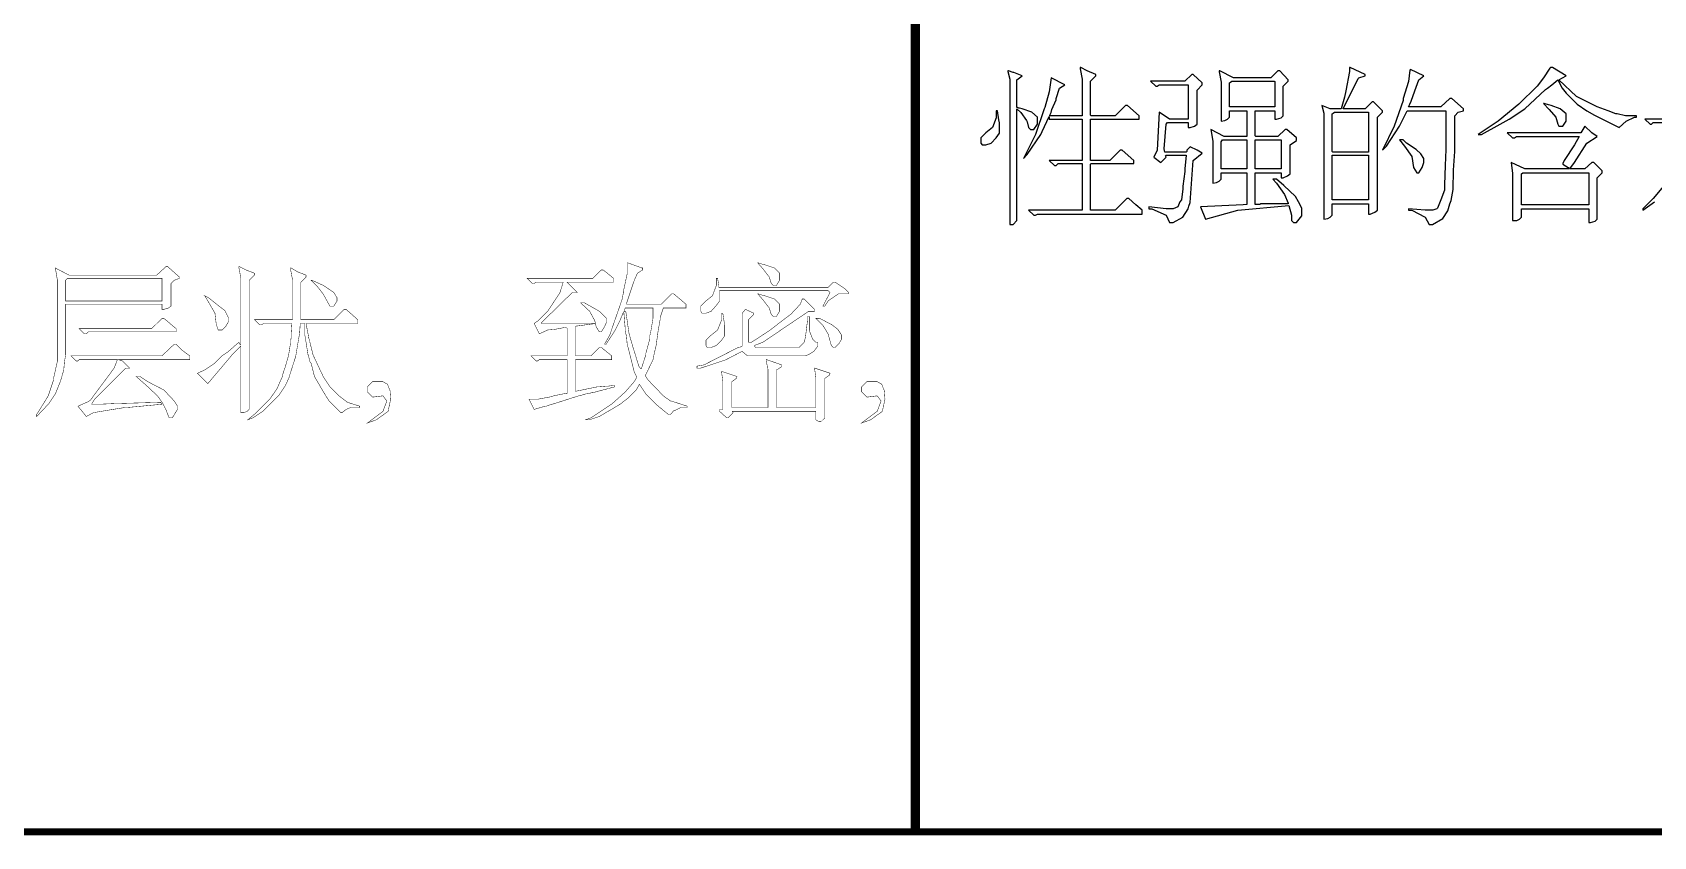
# Model space of a CAD drawing. Extents: x 94 to 452, y -72 to 1042.
# Drawn here: x 380.47 to 414.91, y 11.01 to 28.11 of the extents above; entities that cross this region are included whole.
import ezdxf

# ---------------------------------------------------------------- set-up
doc = ezdxf.new("R2010")
doc.units = 0
doc.header["$MEASUREMENT"] = 0
doc.layers.add('TREE_LAYER', color=7, linetype='Continuous')

msp = doc.modelspace()

# ---------------------------------------------------------------- linework, layer by layer
at = {"layer": 'TREE_LAYER'}
for points, const_width, elevation in [([(399.22612, 93.001716), (399.22612, 11.113007)], 0.2, 81.888709), ([(383.347344, 23.127712), (383.306167, 23.127712), (383.114011, 22.94928), (381.247344, 22.94928), (380.959109, 23.100261), (381.000285, 22.853202), (381.000285, 21.110065), (380.917932, 20.739476), (380.917932, 20.712026), (380.808128, 20.382614), (380.698324, 20.204182), (380.561069, 19.984575), (380.561069, 19.943398), (380.821854, 20.217908), (380.959109, 20.42379), (381.068913, 20.6983), (381.13754, 20.931633), (381.151265, 21.096339), (381.178716, 21.261045), (381.178716, 22.317908), (381.178716, 22.331633), (383.223814, 22.331633), (383.223814, 22.317908), (383.223814, 22.221829), (383.264991, 22.221829), (383.361069, 22.24928), (383.415971, 22.290457), (383.415971, 22.770849), (383.484599, 22.839476), (383.594403, 22.880653), (383.594403, 22.908104), (383.347344, 23.127712), (383.347344, 23.127712)], 0.01, 6006), ([(384.870873, 23.127712), (384.857148, 23.127712), (384.857148, 23.113986), (384.898324, 22.894378), (384.898324, 21.466927), (384.898324, 21.466927), (384.884599, 21.466927), (384.857148, 21.521829), (384.623814, 21.315947), (384.500285, 21.233594), (384.335579, 21.068888), (384.129697, 20.931633), (383.978716, 20.863006), (384.198324, 20.643398), (384.719893, 21.261045), (384.898324, 21.439476), (384.898324, 21.439476), (384.898324, 20.025751), (384.966952, 20.025751), (385.035579, 20.053202), (385.076756, 20.094378), (385.076756, 22.839476), (385.18656, 22.94928), (385.18656, 22.990457), (385.008128, 23.059084), (384.870873, 23.127712), (384.870873, 23.127712)], 0.01, 6006), ([(385.968913, 23.100261), (385.955187, 23.100261), (385.955187, 23.07281), (385.996363, 22.853202), (385.996363, 22.070849), (385.996363, 22.070849), (385.996363, 22.002222), (385.982638, 22.002222), (385.18656, 22.002222), (385.296363, 21.892418), (385.33754, 21.892418), (385.378716, 21.919869), (385.982638, 21.919869), (385.982638, 21.919869), (385.968913, 21.713986), (385.968913, 21.713986), (385.968913, 21.659084), (385.968913, 21.645359), (385.968913, 21.590457), (385.955187, 21.590457), (385.955187, 21.508104), (385.914011, 21.24732), (385.859109, 21.055163), (385.845383, 21.000261), (385.804207, 20.890457), (385.776756, 20.780653), (385.666952, 20.533594), (385.515971, 20.313986), (385.214011, 20.012026), (385.049305, 19.874771), (385.159109, 19.915947), (385.364991, 20.053202), (385.708128, 20.396339), (385.845383, 20.602222), (385.872834, 20.657124), (385.927736, 20.780653), (385.927736, 20.794378), (386.064991, 21.219869), (386.106167, 21.466927), (386.147344, 21.713986), (386.161069, 21.906143), (386.161069, 21.919869), (386.243422, 21.919869), (386.257148, 21.919869), (386.257148, 21.686535), (386.284599, 21.521829), (386.325775, 21.261045), (386.366952, 21.12379), (386.366952, 21.110065), (386.394403, 21.068888), (386.46303, 20.794378), (386.655187, 20.464967), (386.764991, 20.286535), (387.025775, 20.025751), (387.053226, 20.025751), (387.135579, 20.094378), (387.231658, 20.135555), (387.423814, 20.135555), (387.423814, 20.163006), (387.16303, 20.245359), (386.984599, 20.382614), (386.792442, 20.574771), (386.655187, 20.780653), (386.435579, 21.24732), (386.366952, 21.521829), (386.366952, 21.535555), (386.339501, 21.617908), (386.339501, 21.631633), (386.284599, 21.919869), (386.298324, 21.919869), (387.382638, 21.919869), (387.382638, 22.002222), (387.135579, 22.221829), (387.094403, 22.221829), (386.874795, 22.002222), (386.174795, 22.002222), (386.174795, 22.029673), (386.174795, 22.070849), (386.174795, 22.7983), (386.284599, 22.908104), (386.284599, 22.94928), (386.106167, 23.017908), (385.968913, 23.100261), (385.968913, 23.100261)], 0.01, 6006), ([(393.119893, 23.210065), (393.106167, 23.210065), (393.106167, 22.976731), (393.023814, 22.592418), (393.023814, 22.564967), (392.996363, 22.427712), (392.735579, 21.67281), (392.625775, 21.480653), (392.666952, 21.480653), (392.666952, 21.494378), (392.845383, 21.768888), (392.955187, 21.988496), (393.023814, 22.153202), (393.03754, 22.139476), (393.064991, 21.810065), (393.064991, 21.796339), (393.064991, 21.755163), (393.092442, 21.645359), (393.106167, 21.480653), (393.133618, 21.384575), (393.257148, 20.890457), (393.31205, 20.780653), (393.257148, 20.684575), (393.064991, 20.464967), (392.790481, 20.217908), (392.33754, 19.915947), (392.227736, 19.874771), (392.310089, 19.874771), (392.515971, 19.943398), (392.955187, 20.204182), (393.133618, 20.341437), (393.298324, 20.506143), (393.366952, 20.629673), (393.504207, 20.42379), (393.751265, 20.176731), (393.984599, 19.984575), (394.025775, 19.984575), (394.094403, 20.066927), (394.108128, 20.066927), (394.245383, 20.135555), (394.382638, 20.135555), (394.382638, 20.163006), (394.039501, 20.27281), (394.025775, 20.27281), (393.874795, 20.382614), (393.545383, 20.725751), (393.490481, 20.808104), (393.655187, 21.151241), (393.682638, 21.288496), (393.723814, 21.466927), (393.764991, 21.768888), (393.806167, 22.002222), (393.806167, 22.043398), (393.874795, 22.24928), (393.874795, 22.24928), (394.355187, 22.24928), (394.355187, 22.331633), (394.094403, 22.551241), (394.053226, 22.551241), (393.833618, 22.331633), (393.092442, 22.331633), (393.092442, 22.345359), (393.133618, 22.468888), (393.147344, 22.510065), (393.257148, 22.839476), (393.325775, 22.990457), (393.435579, 23.059084), (393.435579, 23.100261), (393.421854, 23.100261), (393.119893, 23.210065), (393.119893, 23.210065)], 0.01, 6006), ([(395.892442, 23.210065), (395.878716, 23.210065), (395.98852, 23.086535), (396.125775, 22.908104), (396.166952, 22.770849), (396.208128, 22.729673), (396.276756, 22.729673), (396.345383, 22.839476), (396.345383, 22.990457), (396.235579, 23.100261), (396.029697, 23.168888), (395.974795, 23.182614), (395.892442, 23.210065), (395.892442, 23.210065)], 0.01, 6006), ([(381.206167, 22.866927), (381.219893, 22.880653), (383.223814, 22.880653), (383.223814, 22.866927), (383.223814, 22.400261), (383.223814, 22.400261), (381.178716, 22.400261), (381.178716, 22.400261), (381.178716, 22.839476), (381.206167, 22.866927), (381.206167, 22.866927)], 0.01, 6006), ([(386.408128, 22.839476), (386.394403, 22.839476), (386.517932, 22.715947), (386.655187, 22.537516), (386.73754, 22.386535), (386.792442, 22.290457), (386.806167, 22.290457), (386.874795, 22.290457), (386.943422, 22.400261), (386.943422, 22.468888), (386.874795, 22.578692), (386.655187, 22.729673), (386.408128, 22.839476), (386.408128, 22.839476)], 0.01, 6006), ([(392.598324, 23.059084), (392.557148, 23.059084), (392.378716, 22.880653), (390.978716, 22.880653), (391.08852, 22.770849), (391.129697, 22.770849), (391.170873, 22.7983), (391.747344, 22.7983), (391.747344, 22.7983), (391.678716, 22.578692), (391.417932, 22.180653), (391.225775, 21.988496), (391.129697, 21.919869), (391.239501, 21.700261), (391.417932, 21.782614), (391.568913, 21.796339), (391.78852, 21.837516), (391.829697, 21.82379), (391.829697, 21.233594), (391.815971, 21.233594), (391.061069, 21.233594), (391.170873, 21.12379), (391.198324, 21.12379), (391.239501, 21.151241), (391.815971, 21.151241), (391.829697, 21.151241), (391.829697, 20.437516), (391.815971, 20.437516), (391.541462, 20.382614), (391.514011, 20.368888), (391.225775, 20.313986), (391.019893, 20.313986), (391.129697, 20.094378), (391.36303, 20.163006), (391.390481, 20.163006), (391.500285, 20.204182), (391.514011, 20.204182), (392.076756, 20.382614), (392.090481, 20.382614), (392.227736, 20.42379), (392.241462, 20.42379), (392.364991, 20.451241), (392.378716, 20.451241), (392.845383, 20.574771), (392.845383, 20.602222), (392.817932, 20.602222), (392.804207, 20.602222), (392.694403, 20.588496), (392.680677, 20.588496), (392.653226, 20.588496), (392.515971, 20.574771), (392.474795, 20.574771), (392.008128, 20.478692), (392.008128, 20.478692), (392.008128, 21.151241), (392.008128, 21.151241), (392.776756, 21.151241), (392.776756, 21.233594), (392.557148, 21.412026), (392.515971, 21.412026), (392.33754, 21.233594), (392.008128, 21.233594), (392.008128, 21.233594), (392.008128, 21.851241), (392.021854, 21.864967), (392.433618, 21.919869), (392.447344, 21.851241), (392.515971, 21.741437), (392.515971, 21.741437), (392.557148, 21.741437), (392.625775, 21.851241), (392.666952, 21.94732), (392.666952, 22.029673), (392.515971, 22.180653), (392.200285, 22.359084), (392.117932, 22.359084), (392.310089, 22.180653), (392.406167, 22.002222), (392.433618, 21.933594), (392.419893, 21.919869), (391.280677, 21.919869), (391.280677, 21.933594), (391.939501, 22.578692), (392.049305, 22.578692), (391.829697, 22.7983), (391.829697, 22.7983), (392.817932, 22.7983), (392.817932, 22.880653), (392.598324, 23.059084), (392.598324, 23.059084)], 0.01, 6006), ([(395.027736, 22.880653), (395.000285, 22.880653), (395.000285, 22.729673), (394.917932, 22.510065), (394.780677, 22.400261), (394.670873, 22.290457), (394.670873, 22.180653), (394.698324, 22.139476), (394.780677, 22.139476), (394.890481, 22.180653), (395.000285, 22.304182), (395.068913, 22.400261), (395.068913, 22.606143), (395.068913, 22.619869), (395.068913, 22.619869), (397.374795, 22.619869), (397.415971, 22.578692), (397.264991, 22.290457), (397.306167, 22.290457), (397.374795, 22.400261), (397.594403, 22.551241), (397.814011, 22.551241), (397.814011, 22.578692), (397.731658, 22.661045), (397.525775, 22.7983), (397.484599, 22.7983), (397.374795, 22.688496), (395.055187, 22.688496), (395.055187, 22.715947), (395.027736, 22.880653), (395.027736, 22.880653)], 0.01, 6006), ([(384.129697, 22.510065), (384.129697, 22.510065), (384.143422, 22.496339), (384.349305, 22.139476), (384.376756, 21.906143), (384.417932, 21.782614), (384.417932, 21.782614), (384.500285, 21.782614), (384.582638, 21.864967), (384.63754, 21.961045), (384.63754, 22.043398), (384.568913, 22.180653), (384.541462, 22.208104), (384.349305, 22.359084), (384.21205, 22.468888), (384.129697, 22.510065), (384.129697, 22.510065)], 0.01, 6006), ([(396.866952, 22.441437), (396.825775, 22.441437), (396.784599, 22.331633), (396.592442, 22.125751), (396.125775, 21.768888), (395.727736, 21.508104), (395.68656, 21.521829), (395.68656, 22.002222), (395.796363, 22.112026), (395.796363, 22.139476), (395.617932, 22.221829), (395.549305, 22.139476), (395.549305, 21.439476), (395.535579, 21.425751), (395.466952, 21.412026), (394.739501, 21.041437), (394.58852, 21.013986), (394.58852, 20.97281), (394.670873, 20.97281), (395.206167, 21.151241), (395.549305, 21.329673), (395.659109, 21.233594), (396.894403, 21.233594), (396.96303, 21.261045), (397.072834, 21.329673), (397.155187, 21.439476), (397.155187, 21.521829), (397.114011, 21.521829), (397.045383, 21.590457), (396.976756, 21.768888), (396.976756, 22.070849), (396.935579, 22.070849), (396.935579, 21.974771), (396.894403, 21.631633), (396.866952, 21.521829), (396.757148, 21.412026), (395.83754, 21.412026), (395.810089, 21.439476), (395.810089, 21.453202), (395.98852, 21.521829), (396.96303, 22.180653), (397.08656, 22.180653), (397.08656, 22.221829), (396.866952, 22.441437), (396.866952, 22.441437)], 0.01, 6006), ([(395.892442, 22.551241), (395.878716, 22.551241), (395.98852, 22.427712), (396.125775, 22.24928), (396.166952, 22.112026), (396.208128, 22.070849), (396.276756, 22.070849), (396.345383, 22.180653), (396.345383, 22.331633), (396.235579, 22.441437), (396.029697, 22.510065), (395.974795, 22.52379), (395.892442, 22.551241), (395.892442, 22.551241)], 0.01, 6006), ([(393.064991, 22.24928), (393.078716, 22.24928), (393.655187, 22.24928), (393.655187, 22.24928), (393.655187, 22.029673), (393.600285, 21.700261), (393.58656, 21.67281), (393.58656, 21.590457), (393.504207, 21.288496), (393.504207, 21.261045), (393.408128, 20.959084), (393.394403, 20.959084), (393.353226, 21.013986), (393.257148, 21.329673), (393.243422, 21.370849), (393.147344, 21.700261), (393.078716, 22.166927), (393.064991, 22.180653), (393.03754, 22.180653), (393.064991, 22.24928), (393.064991, 22.24928)], 0.01, 6006), ([(395.13754, 22.139476), (395.110089, 22.139476), (395.110089, 21.988496), (395.027736, 21.782614), (394.890481, 21.67281), (394.780677, 21.563006), (394.780677, 21.453202), (394.808128, 21.412026), (394.890481, 21.412026), (395.000285, 21.453202), (395.110089, 21.563006), (395.178716, 21.659084), (395.178716, 21.878692), (395.13754, 22.139476), (395.13754, 22.139476)], 0.01, 6006), ([(383.264991, 22.029673), (383.223814, 22.029673), (383.004207, 21.810065), (381.466952, 21.810065), (381.576756, 21.700261), (381.617932, 21.700261), (381.659109, 21.741437), (383.525775, 21.741437), (383.525775, 21.810065), (383.264991, 22.029673), (383.264991, 22.029673)], 0.01, 6006), ([(397.196363, 22.029673), (397.114011, 22.029673), (397.264991, 21.878692), (397.374795, 21.700261), (397.415971, 21.54928), (397.443422, 21.453202), (397.484599, 21.412026), (397.525775, 21.412026), (397.608128, 21.494378), (397.66303, 21.590457), (397.66303, 21.67281), (397.580677, 21.796339), (397.457148, 21.892418), (397.196363, 22.029673), (397.196363, 22.029673)], 0.01, 6006), ([(383.525775, 21.480653), (383.484599, 21.480653), (383.223814, 21.233594), (381.28852, 21.233594), (381.398324, 21.12379), (381.439501, 21.12379), (381.466952, 21.151241), (382.276756, 21.151241), (382.276756, 21.151241), (382.208128, 20.97281), (381.700285, 20.286535), (381.659109, 20.259084), (381.439501, 20.163006), (381.617932, 19.943398), (381.768913, 20.025751), (382.098324, 20.080653), (382.441462, 20.135555), (382.496363, 20.135555), (383.223814, 20.204182), (383.196363, 20.245359), (382.221854, 20.217908), (382.208128, 20.217908), (381.892442, 20.204182), (381.892442, 20.204182), (381.741462, 20.204182), (381.727736, 20.204182), (381.796363, 20.313986), (382.455187, 20.97281), (382.53754, 20.97281), (382.38656, 21.12379), (382.304207, 21.151241), (382.304207, 21.151241), (382.304207, 21.151241), (383.814011, 21.151241), (383.814011, 21.233594), (383.66303, 21.343398), (383.525775, 21.480653), (383.525775, 21.480653)], 0.01, 6006), ([(396.070873, 21.151241), (396.057148, 21.151241), (396.057148, 21.137516), (396.098324, 20.945359), (396.098324, 20.135555), (396.084599, 20.135555), (395.329697, 20.135555), (395.329697, 20.135555), (395.329697, 20.684575), (395.425775, 20.753202), (395.439501, 20.794378), (395.110089, 20.904182), (395.13754, 20.6983), (395.13754, 20.094378), (395.068913, 20.094378), (395.068913, 20.053202), (395.219893, 19.915947), (395.247344, 19.915947), (395.357148, 20.025751), (395.343422, 20.053202), (395.357148, 20.053202), (397.114011, 20.053202), (397.114011, 20.053202), (397.114011, 19.874771), (397.182638, 19.833594), (397.223814, 19.833594), (397.306167, 19.915947), (397.306167, 20.753202), (397.402246, 20.821829), (397.415971, 20.863006), (397.08656, 20.97281), (397.114011, 20.766927), (397.114011, 20.135555), (397.114011, 20.135555), (396.276756, 20.135555), (396.276756, 20.135555), (396.276756, 20.931633), (396.38656, 21.000261), (396.38656, 21.041437), (396.070873, 21.151241), (396.070873, 21.151241)], 0.01, 6006), ([(382.757148, 20.794378), (382.674795, 20.794378), (382.894403, 20.602222), (383.127736, 20.382614), (383.23754, 20.231633), (383.306167, 20.094378), (383.374795, 19.915947), (383.443422, 19.915947), (383.553226, 20.094378), (383.553226, 20.163006), (383.484599, 20.27281), (383.264991, 20.506143), (382.921854, 20.684575), (382.757148, 20.794378), (382.757148, 20.794378)], 0.01, 6006), ([(387.917932, 20.684575), (387.698324, 20.684575), (387.58852, 20.574771), (387.58852, 20.464967), (387.698324, 20.355163), (387.917932, 20.382614), (388.000285, 20.27281), (387.917932, 20.053202), (387.58852, 19.806143), (387.780677, 19.874771), (388.027736, 20.053202), (388.082638, 20.313986), (388.068913, 20.492418), (388.014011, 20.629673), (387.917932, 20.684575), (387.917932, 20.684575)], 0.01, 6006), ([(398.417932, 20.684575), (398.198324, 20.684575), (398.08852, 20.574771), (398.08852, 20.464967), (398.198324, 20.355163), (398.417932, 20.382614), (398.500285, 20.27281), (398.417932, 20.053202), (398.08852, 19.806143), (398.280677, 19.874771), (398.527736, 20.053202), (398.582638, 20.313986), (398.568913, 20.492418), (398.514011, 20.629673), (398.417932, 20.684575), (398.417932, 20.684575)], 0.01, 6006), ([(449.22612, 11.113007), (409.22612, 11.113007), (106.22612, 11.113007), (96.22612, 11.113007)], 0.15, 353)]:
    msp.add_lwpolyline(points, dxfattribs=dict(at, const_width=const_width, elevation=elevation))
at = {"layer": 'TREE_LAYER', "elevation": 1017}
for points in [[(401.207189, 27.294965), (401.193464, 27.294965), (401.193464, 27.281239), (401.23464, 27.116533), (401.23464, 24.028298), (401.303268, 24.028298), (401.385621, 24.110651), (401.385621, 26.471435), (401.385621, 26.485161), (401.467974, 26.402808), (401.591503, 26.238102), (401.605228, 26.210651), (401.632679, 26.087121), (401.673856, 26.045945), (401.742483, 26.045945), (401.824836, 26.155749), (401.824836, 26.306729), (401.701307, 26.416533), (401.495425, 26.485161), (401.440523, 26.498886), (401.426797, 26.498886), (401.399346, 26.512612), (401.385621, 26.512612), (401.385621, 27.102808), (401.495425, 27.185161), (401.316993, 27.253788), (401.303268, 27.253788), (401.207189, 27.294965), (401.207189, 27.294965)], [(402.744444, 27.363592), (402.730719, 27.363592), (402.730719, 27.336141), (402.771895, 27.116533), (402.771895, 26.347906), (402.771895, 26.33418), (402.085621, 26.33418), (402.085621, 26.347906), (402.113072, 26.402808), (402.126797, 26.471435), (402.222876, 26.677317), (402.222876, 26.704768), (402.291503, 26.924376), (402.401307, 26.993004), (402.113072, 27.143984), (402.071895, 26.842023), (401.975817, 26.512612), (401.962091, 26.485161), (401.78366, 25.936141), (401.522876, 25.428298), (401.605228, 25.510651), (401.893464, 25.936141), (401.920915, 26.004768), (402.071895, 26.320455), (402.071895, 26.306729), (402.071895, 26.265553), (402.771895, 26.265553), (402.771895, 26.265553), (402.771895, 25.387121), (402.771895, 25.387121), (402.071895, 25.387121), (402.181699, 25.277317), (402.222876, 25.277317), (402.264052, 25.318494), (402.771895, 25.318494), (402.771895, 25.304768), (402.771895, 24.330259), (402.771895, 24.330259), (401.632679, 24.330259), (401.742483, 24.220455), (401.78366, 24.220455), (401.824836, 24.247906), (404.048366, 24.247906), (404.048366, 24.330259), (403.911111, 24.440063), (403.76013, 24.577317), (403.718954, 24.577317), (403.471895, 24.330259), (402.964052, 24.330259), (402.950326, 24.330259), (402.950326, 25.304768), (402.964052, 25.318494), (403.869934, 25.318494), (403.869934, 25.387121), (403.622876, 25.606729), (403.581699, 25.606729), (403.362091, 25.387121), (402.964052, 25.387121), (402.950326, 25.387121), (402.950326, 26.265553), (402.964052, 26.265553), (403.979738, 26.265553), (403.979738, 26.33418), (403.732679, 26.553788), (403.691503, 26.553788), (403.471895, 26.33418), (402.964052, 26.33418), (402.950326, 26.347906), (402.950326, 27.075357), (403.06013, 27.185161), (403.06013, 27.212612), (402.881699, 27.294965), (402.744444, 27.363592), (402.744444, 27.363592)], [(405.132679, 27.212612), (405.105228, 27.212612), (404.954248, 27.075357), (404.226797, 27.075357), (404.336601, 26.965553), (404.364052, 26.965553), (404.405228, 26.993004), (405.022876, 26.993004), (405.022876, 26.993004), (405.022876, 26.265553), (405.022876, 26.265553), (404.624836, 26.265553), (404.405228, 26.416533), (404.364052, 25.606729), (404.295425, 25.455749), (404.446405, 25.345945), (404.556209, 25.455749), (404.542483, 25.4832), (404.556209, 25.496925), (404.981699, 25.496925), (404.981699, 25.496925), (404.954248, 25.20869), (404.954248, 25.153788), (404.913072, 24.838102), (404.913072, 24.7832), (404.885621, 24.549867), (404.844444, 24.50869), (404.803268, 24.398886), (404.803268, 24.398886), (404.707189, 24.35771), (404.556209, 24.35771), (404.185621, 24.398886), (404.185621, 24.35771), (404.254248, 24.35771), (404.556209, 24.220455), (404.624836, 24.069474), (404.707189, 24.069474), (404.913072, 24.179278), (405.022876, 24.35771), (405.036601, 24.412612), (405.064052, 24.494965), (405.132679, 25.387121), (405.324836, 25.538102), (405.215032, 25.606729), (405.064052, 25.675357), (404.995425, 25.606729), (404.995425, 25.579278), (404.981699, 25.565553), (404.528758, 25.565553), (404.515032, 25.63418), (404.556209, 26.155749), (404.58366, 26.196925), (405.022876, 26.196925), (405.022876, 26.1832), (405.022876, 26.087121), (405.064052, 26.087121), (405.16013, 26.114572), (405.215032, 26.155749), (405.215032, 26.8832), (405.324836, 26.993004), (405.324836, 27.03418), (405.132679, 27.212612), (405.132679, 27.212612)], [(405.695425, 27.294965), (405.681699, 27.294965), (405.681699, 27.267514), (405.722876, 27.047906), (405.722876, 26.224376), (405.805228, 26.238102), (405.86013, 26.265553), (405.901307, 26.306729), (405.901307, 26.443984), (405.915032, 26.443984), (406.271895, 26.443984), (406.271895, 26.443984), (406.271895, 25.90869), (406.271895, 25.894965), (405.791503, 25.894965), (405.503268, 26.045945), (405.544444, 25.798886), (405.544444, 24.906729), (405.626797, 24.920455), (405.681699, 24.947906), (405.722876, 24.989082), (405.722876, 25.126337), (405.722876, 25.126337), (406.271895, 25.126337), (406.271895, 25.126337), (406.271895, 24.453788), (406.189542, 24.440063), (405.28366, 24.398886), (405.393464, 24.138102), (406.079738, 24.330259), (407.164052, 24.426337), (407.218954, 24.220455), (407.218954, 24.110651), (407.26013, 24.069474), (407.328758, 24.069474), (407.438562, 24.206729), (407.438562, 24.371435), (407.369934, 24.50869), (407.301307, 24.618494), (407.054248, 24.851827), (406.903268, 24.989082), (406.820915, 24.989082), (406.903268, 24.906729), (407.067974, 24.65967), (407.150326, 24.481239), (407.150326, 24.467514), (406.738562, 24.467514), (406.738562, 24.467514), (406.642483, 24.467514), (406.642483, 24.467514), (406.56013, 24.467514), (406.546405, 24.453788), (406.464052, 24.453788), (406.464052, 24.453788), (406.450326, 24.453788), (406.450326, 25.126337), (406.464052, 25.126337), (406.999346, 25.126337), (406.999346, 25.126337), (406.999346, 25.016533), (407.040523, 25.016533), (407.136601, 25.05771), (407.191503, 25.098886), (407.191503, 25.716533), (407.328758, 25.812612), (407.328758, 25.826337), (407.328758, 25.867514), (407.122876, 26.045945), (407.081699, 26.045945), (406.930719, 25.894965), (406.464052, 25.894965), (406.450326, 25.90869), (406.450326, 26.443984), (406.464052, 26.443984), (406.848366, 26.443984), (406.862091, 26.443984), (406.862091, 26.265553), (406.903268, 26.265553), (406.999346, 26.293004), (407.040523, 26.33418), (407.040523, 26.965553), (407.150326, 27.075357), (407.150326, 27.102808), (406.971895, 27.294965), (406.930719, 27.294965), (406.779738, 27.143984), (405.98366, 27.143984), (405.695425, 27.294965), (405.695425, 27.294965)], [(408.467974, 27.363592), (408.454248, 27.363592), (408.454248, 27.281239), (408.371895, 26.869474), (408.344444, 26.732219), (408.275817, 26.485161), (408.262091, 26.485161), (408.042483, 26.485161), (407.864052, 26.553788), (407.905228, 26.389082), (407.905228, 24.138102), (407.987581, 24.151827), (408.042483, 24.179278), (408.08366, 24.220455), (408.08366, 24.467514), (408.097385, 24.467514), (408.852287, 24.467514), (408.852287, 24.467514), (408.852287, 24.247906), (408.893464, 24.247906), (408.989542, 24.289082), (409.044444, 24.330259), (409.044444, 26.306729), (409.154248, 26.416533), (409.154248, 26.443984), (408.962091, 26.636141), (408.93464, 26.636141), (408.78366, 26.485161), (408.316993, 26.485161), (408.316993, 26.485161), (408.632679, 27.130259), (408.646405, 27.143984), (408.78366, 27.185161), (408.78366, 27.212612), (408.467974, 27.363592), (408.467974, 27.363592)], [(409.744444, 27.322416), (409.730719, 27.30869), (409.703268, 27.061631), (409.593464, 26.704768), (409.593464, 26.663592), (409.401307, 26.114572), (409.154248, 25.606729), (409.236601, 25.689082), (409.511111, 26.114572), (409.675817, 26.443984), (410.499346, 26.443984), (410.499346, 26.443984), (410.499346, 25.620455), (410.499346, 25.620455), (410.485621, 25.277317), (410.471895, 24.865553), (410.471895, 24.755749), (410.389542, 24.549867), (410.362091, 24.481239), (410.320915, 24.371435), (410.307189, 24.35771), (410.224836, 24.330259), (410.06013, 24.330259), (409.703268, 24.35771), (409.703268, 24.330259), (409.771895, 24.330259), (410.06013, 24.179278), (410.142483, 24.028298), (410.211111, 24.028298), (410.430719, 24.151827), (410.540523, 24.316533), (410.581699, 24.467514), (410.60915, 24.536141), (410.650326, 24.769474), (410.664052, 25.181239), (410.691503, 25.579278), (410.691503, 26.33418), (410.76013, 26.416533), (410.869934, 26.443984), (410.869934, 26.485161), (410.622876, 26.704768), (410.581699, 26.704768), (410.389542, 26.526337), (409.703268, 26.526337), (409.703268, 26.526337), (409.730719, 26.581239), (409.75817, 26.649867), (409.840523, 26.869474), (409.922876, 27.102808), (410.032679, 27.185161), (409.744444, 27.322416), (409.744444, 27.322416)], [(412.764052, 27.363592), (412.722876, 27.363592), (412.70915, 27.349867), (412.571895, 27.143984), (412.43464, 26.965553), (412.050326, 26.581239), (411.611111, 26.224376), (411.185621, 25.936141), (411.254248, 25.936141), (411.652287, 26.155749), (411.844444, 26.265553), (412.173856, 26.485161), (412.613072, 26.896925), (412.654248, 26.924376), (412.750326, 26.993004), (412.873856, 27.102808), (412.969934, 26.924376), (413.052287, 26.814572), (413.285621, 26.581239), (413.491503, 26.443984), (413.656209, 26.347906), (414.177777, 26.087121), (414.328758, 26.224376), (414.507189, 26.306729), (414.548366, 26.306729), (414.548366, 26.33418), (414.315032, 26.33418), (414.136601, 26.375357), (414.10915, 26.375357), (413.944444, 26.443984), (413.711111, 26.526337), (413.271895, 26.745945), (412.901307, 27.102808), (413.052287, 27.185161), (412.764052, 27.363592), (412.764052, 27.363592)], [(405.942483, 27.061631), (405.942483, 27.075357), (406.848366, 27.075357), (406.862091, 27.061631), (406.862091, 26.526337), (406.848366, 26.526337), (405.915032, 26.526337), (405.901307, 26.526337), (405.901307, 27.03418), (405.942483, 27.061631), (405.942483, 27.061631)], [(412.585621, 26.594965), (412.571895, 26.594965), (412.695425, 26.471435), (412.832679, 26.306729), (412.873856, 26.155749), (412.901307, 26.114572), (412.98366, 26.114572), (413.052287, 26.224376), (413.052287, 26.375357), (412.928758, 26.485161), (412.736601, 26.553788), (412.681699, 26.567514), (412.585621, 26.594965), (412.585621, 26.594965)], [(400.973856, 26.443984), (400.946405, 26.443984), (400.946405, 26.293004), (400.864052, 26.087121), (400.726797, 25.977317), (400.616993, 25.867514), (400.616993, 25.75771), (400.644444, 25.716533), (400.726797, 25.716533), (400.836601, 25.75771), (400.946405, 25.867514), (401.015032, 25.963592), (401.015032, 26.1832), (401.001307, 26.251827), (400.973856, 26.443984), (400.973856, 26.443984)], [(408.124836, 26.402808), (408.124836, 26.416533), (408.852287, 26.416533), (408.852287, 26.402808), (408.852287, 25.579278), (408.852287, 25.565553), (408.097385, 25.565553), (408.08366, 25.579278), (408.08366, 26.375357), (408.124836, 26.402808), (408.124836, 26.402808)], [(415.632679, 26.265553), (414.726797, 26.265553), (414.836601, 26.155749), (414.864052, 26.155749), (414.905228, 26.196925), (415.646405, 26.196925)], [(413.450326, 26.114572), (413.367974, 25.977317), (411.803268, 25.977317), (411.913072, 25.867514), (411.954248, 25.867514), (411.995425, 25.894965), (413.326797, 25.894965), (413.326797, 25.894965), (413.230719, 25.716533), (413.011111, 25.387121), (412.98366, 25.318494), (412.98366, 25.304768), (413.093464, 25.236141), (413.120915, 25.20869), (413.120915, 25.20869), (412.173856, 25.20869), (411.885621, 25.345945), (411.913072, 25.112612), (411.913072, 24.110651), (412.00915, 24.110651), (412.064052, 24.138102), (412.105228, 24.179278), (412.105228, 24.35771), (412.105228, 24.35771), (413.518954, 24.35771), (413.532679, 24.35771), (413.532679, 24.069474), (413.573856, 24.069474), (413.669934, 24.096925), (413.711111, 24.138102), (413.711111, 25.016533), (413.820915, 25.126337), (413.820915, 25.167514), (413.642483, 25.345945), (413.601307, 25.345945), (413.450326, 25.20869), (413.13464, 25.20869), (413.13464, 25.20869), (413.230719, 25.345945), (413.491503, 25.75771), (413.711111, 25.894965), (413.601307, 25.977317), (413.450326, 26.114572), (413.450326, 26.114572)], [(405.750326, 25.826337), (405.764052, 25.826337), (406.271895, 25.826337), (406.271895, 25.826337), (406.271895, 25.20869), (406.271895, 25.20869), (405.722876, 25.20869), (405.722876, 25.20869), (405.722876, 25.785161), (405.750326, 25.826337), (405.750326, 25.826337)], [(406.450326, 25.826337), (406.464052, 25.826337), (406.999346, 25.826337), (406.999346, 25.826337), (406.999346, 25.20869), (406.999346, 25.20869), (406.464052, 25.20869), (406.450326, 25.20869), (406.450326, 25.826337), (406.450326, 25.826337)], [(408.08366, 25.496925), (408.097385, 25.496925), (408.852287, 25.496925), (408.852287, 25.496925), (408.852287, 24.549867), (408.852287, 24.549867), (408.097385, 24.549867), (408.08366, 24.549867), (408.08366, 25.496925), (408.08366, 25.496925)], [(409.593464, 25.826337), (409.511111, 25.826337), (409.620915, 25.689082), (409.771895, 25.469474), (409.813072, 25.236141), (409.881699, 25.126337), (409.922876, 25.126337), (409.991503, 25.236141), (410.032679, 25.345945), (410.032679, 25.428298), (409.964052, 25.524376), (409.867974, 25.620455), (409.662091, 25.75771), (409.593464, 25.826337), (409.593464, 25.826337)], [(412.132679, 25.126337), (412.132679, 25.126337), (413.518954, 25.126337), (413.532679, 25.126337), (413.532679, 24.440063), (413.518954, 24.440063), (412.105228, 24.440063), (412.105228, 24.440063), (412.105228, 25.098886), (412.132679, 25.126337), (412.132679, 25.126337)], [(415.124836, 24.838102), (414.905228, 24.577317), (414.685621, 24.35771), (414.685621, 24.330259), (414.932679, 24.50869)]]:
    msp.add_lwpolyline(points, dxfattribs=at)

doc.saveas('drawing.dxf')
